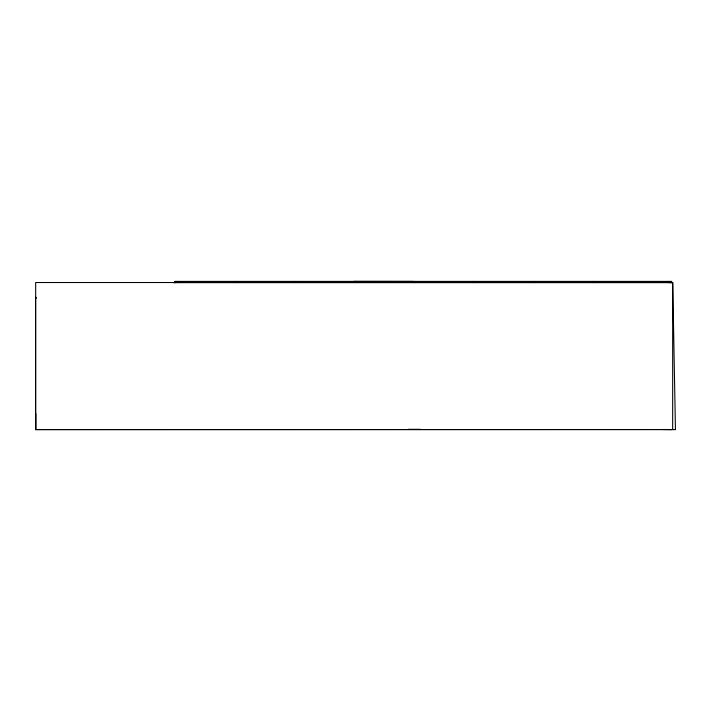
<?xml version="1.0" encoding="UTF-8"?>
<svg xmlns="http://www.w3.org/2000/svg" width="711" height="711" viewBox="0 0 711 711"><rect width="100%" height="100%" fill="white"/><g stroke="black" fill="none" stroke-linecap="round" stroke-linejoin="round"><path stroke-width="1.07" d="M668.9 282.614L672.739 282.543L675.45 429.551L35.568 429.631L35.55 297.234L35.674 298.416M174.888 281.618L671.611 281.618M172.782 282.596L671.611 282.596M408.158 429.311L420.468 429.311M35.55 429.56L675.45 429.551M663.15 429.515L671.611 429.622M35.674 297.225L35.799 298.407L35.799 297.216M672.668 429.551L672.668 282.525L35.674 282.525L35.674 429.551M671.611 282.8L671.611 281.405L174.888 281.405L174.888 282.8M670.295 281.405L670.295 282.596M668.313 281.405L668.313 282.596M594.12 281.405L594.12 282.596M592.13 281.405L592.13 282.596M534.512 281.405L534.512 282.596M532.53 281.405L532.53 282.596M474.904 281.405L474.904 282.596M472.922 281.405L472.922 282.596M415.304 281.405L415.304 282.596M413.313 282.596L413.313 281.405L353.705 281.369L353.705 282.56M355.696 281.369L355.696 282.56M296.087 281.414L296.087 282.596M294.105 281.414L294.105 282.596M236.479 281.405L236.479 282.596M234.497 281.405L234.497 282.596M178.07 281.405L178.07 282.596M176.079 281.405L176.079 282.596M35.808 413.731L35.808 429.622"/></g></svg>
